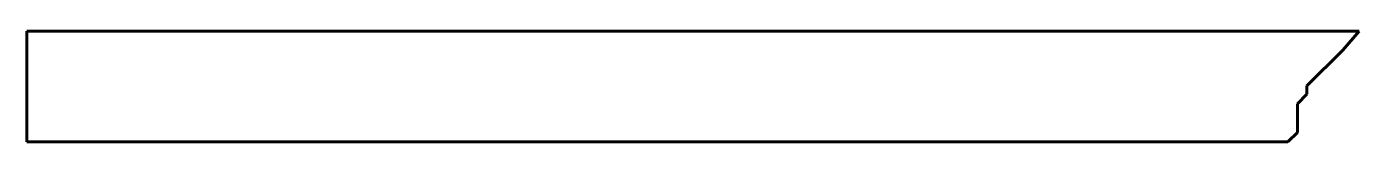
# Model space of a CAD drawing. Header units: millimetres. Extents: x -997 to 1108, y -47 to 128.
import ezdxf

# ---------------------------------------------------------------- set-up
doc = ezdxf.new("R2010")
doc.units = ezdxf.units.MM
for name, pattern in [('K5LT32782', [0]), ('K5LT32787', [0]), ('K5LT32789', [0])]:
    doc.linetypes.add(name, pattern=pattern)
doc.layers.add('Системный слой', color=7, linetype='Continuous')

msp = doc.modelspace()

# ---------------------------------------------------------------- linework, layer by layer
at = {"layer": 'Системный слой', "color": 18, "linetype": 'K5LT32789', "lineweight": 60, "true_color": 0x000000}
msp.add_line((-996.6, 128.4), (-996.6, -46.6), dxfattribs=at)
at = {"layer": 'Системный слой', "color": 3, "linetype": 'K5LT32782', "lineweight": 60, "true_color": 0x00ff00}
for p, q in [((-996.6, 128.4), (1108.1, 128.4)), ((-996.6, -46.6), (995.4, -46.6))]:
    msp.add_line(p, q, dxfattribs=at)
at = {"layer": 'Системный слой', "color": 5, "linetype": 'K5LT32787', "lineweight": 60, "true_color": 0x0000ff}
for p, q in [((1108.1, 128.4), (1082.1, 98.4)), ((1082.1, 98.4), (1025.4, 41.7)), ((1025.4, 28.7), (1010.4, 13.7)), ((1025.4, 41.7), (1025.4, 28.7)), ((1010.4, 13.7), (1010.4, -31.6)), ((1010.4, -31.6), (995.4, -46.6))]:
    msp.add_line(p, q, dxfattribs=at)

doc.saveas('drawing.dxf')
